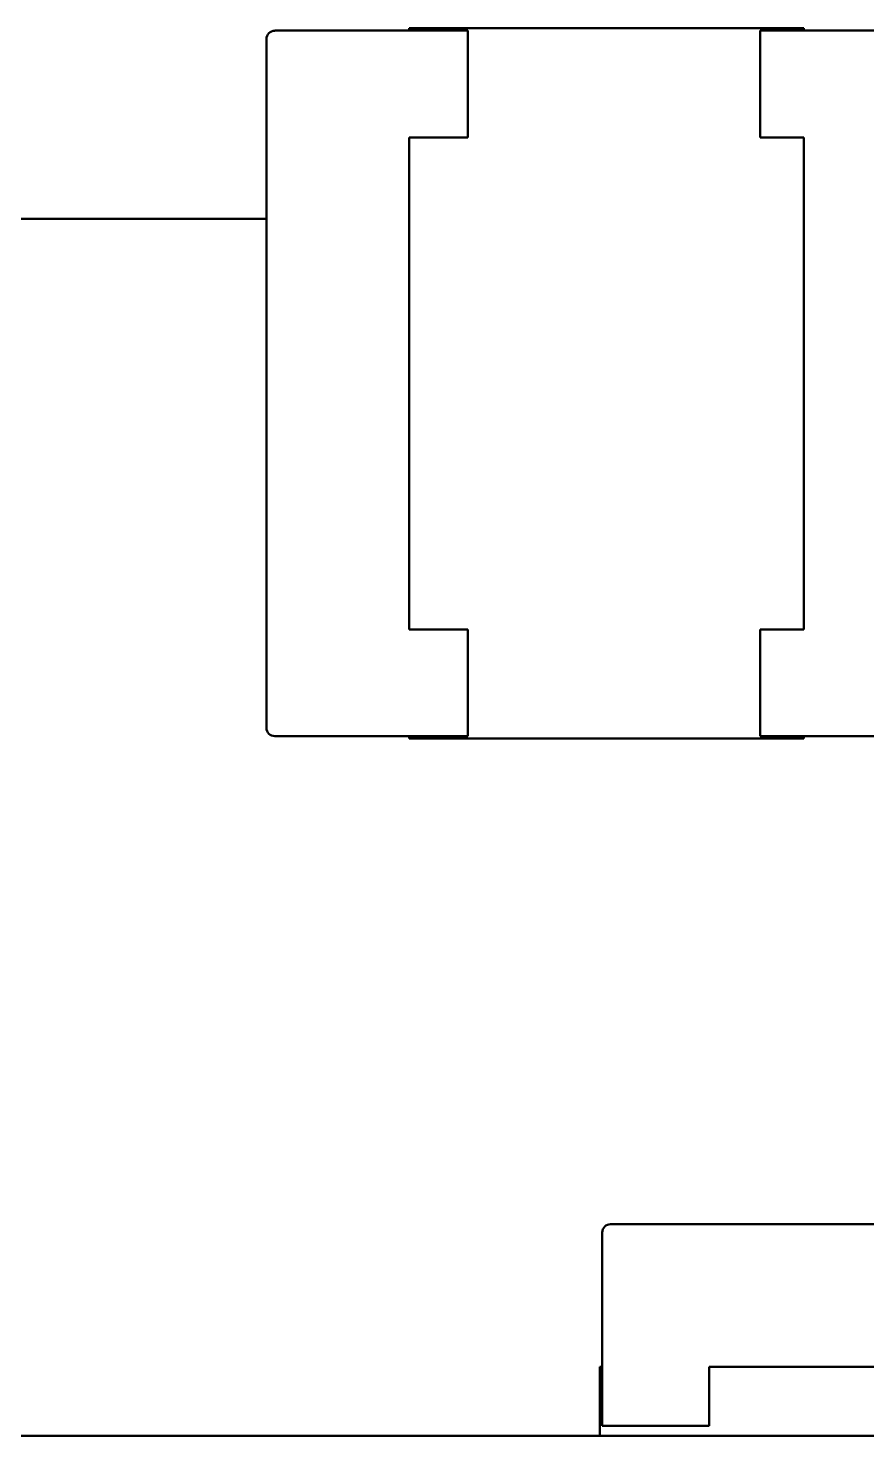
# Model space of a CAD drawing. Header units: millimetres. Extents: x -1615 to 4166, y 5 to 3174.
# Drawn here: x 1635 to 1668.3, y 2120.8 to 2176.7 of the extents above; entities that cross this region are included whole.
import ezdxf

# ---------------------------------------------------------------- set-up
doc = ezdxf.new("R2010")
doc.units = ezdxf.units.MM
doc.header["$LTSCALE"] = 0.25
doc.layers.add('Net dam', color=7, linetype='Continuous', lineweight=50)

msp = doc.modelspace()

# ---------------------------------------------------------------- linework, layer by layer
at = {"layer": 'Net dam'}
for p, q in [((1644.465, 2175.945), (1644.465, 2176.238)), ((1644.798, 2176.572), (1652.465, 2176.572)), ((1650.131, 2176.672), (1665.798, 2176.672)), ((1650.131, 2176.572), (1650.131, 2176.672)), ((1652.465, 2176.572), (1652.465, 2176.181)), ((1652.465, 2174.429), (1652.465, 2176.181)), ((1664.065, 2176.572), (1670.798, 2176.572)), ((1664.065, 2176.181), (1664.065, 2176.572)), ((1664.065, 2174.429), (1664.065, 2176.181)), ((1665.798, 2176.672), (1665.798, 2176.572)), ((1644.465, 2174.193), (1644.465, 2175.945)), ((1644.465, 2173.486), (1644.465, 2174.193)), ((1652.465, 2174.429), (1652.465, 2173.486)), ((1664.065, 2173.486), (1664.065, 2174.429)), ((1644.465, 2151.657), (1644.465, 2173.486)), ((1652.465, 2172.332), (1652.465, 2173.486)), ((1664.065, 2172.332), (1664.065, 2173.486)), ((1650.131, 2172.049), (1650.131, 2172.332)), ((1652.465, 2172.332), (1650.131, 2172.332)), ((1664.065, 2172.332), (1665.798, 2172.332)), ((1665.798, 2172.049), (1665.798, 2172.332)), ((1650.131, 2171.326), (1650.131, 2172.049)), ((1665.798, 2172.049), (1665.798, 2171.326)), ((1650.131, 2171.326), (1650.131, 2153.817)), ((1665.798, 2171.326), (1665.798, 2153.817)), ((1644.465, 2169.102), (1633.131, 2169.102)), ((1650.131, 2153.094), (1650.131, 2153.817)), ((1665.798, 2153.817), (1665.798, 2153.094)), ((1650.131, 2152.811), (1650.131, 2153.094)), ((1652.465, 2152.811), (1650.131, 2152.811)), ((1652.465, 2151.657), (1652.465, 2152.811)), ((1664.065, 2151.657), (1664.065, 2152.811)), ((1664.065, 2152.811), (1665.798, 2152.811)), ((1665.798, 2152.811), (1665.798, 2153.094)), ((1644.465, 2150.95), (1644.465, 2151.657)), ((1652.465, 2151.657), (1652.465, 2150.714)), ((1664.065, 2150.714), (1664.065, 2151.657)), ((1644.465, 2149.198), (1644.465, 2150.95)), ((1652.465, 2148.962), (1652.465, 2150.714)), ((1664.065, 2148.962), (1664.065, 2150.714)), ((1644.465, 2148.905), (1644.465, 2149.198)), ((1652.465, 2148.962), (1652.465, 2148.572)), ((1664.065, 2148.572), (1664.065, 2148.962)), ((1652.465, 2148.572), (1644.798, 2148.572)), ((1650.131, 2148.472), (1650.131, 2148.572)), ((1665.798, 2148.472), (1650.131, 2148.472)), ((1670.798, 2148.572), (1664.065, 2148.572)), ((1665.798, 2148.572), (1665.798, 2148.472)), ((1657.798, 2121.204), (1657.798, 2128.87)), ((1658.131, 2129.204), (1658.424, 2129.204)), ((1658.424, 2129.204), (1660.177, 2129.204)), ((1660.177, 2129.204), (1660.884, 2129.204)), ((1660.884, 2129.204), (1682.713, 2129.204)), ((1657.698, 2120.802), (1657.698, 2123.537)), ((1657.698, 2123.537), (1657.798, 2123.537)), ((1662.32, 2123.537), (1662.037, 2123.537)), ((1662.037, 2121.204), (1662.037, 2123.537)), ((1662.32, 2123.537), (1663.044, 2123.537)), ((1669.202, 2123.537), (1663.044, 2123.537)), ((1658.189, 2121.204), (1657.798, 2121.204)), ((1659.941, 2121.204), (1658.189, 2121.204)), ((1660.884, 2121.204), (1659.941, 2121.204)), ((1662.037, 2121.204), (1660.884, 2121.204)), ((1422.862, 2120.802), (1688.798, 2120.802))]:
    msp.add_line(p, q, dxfattribs=at)
for centre, start, end in [((1644.798, 2176.238), 90, 180), ((1644.798, 2148.905), 180, 270), ((1658.131, 2128.87), 90, 180)]:
    msp.add_arc(centre, 0.333, start, end, dxfattribs=at)

doc.saveas('drawing.dxf')
